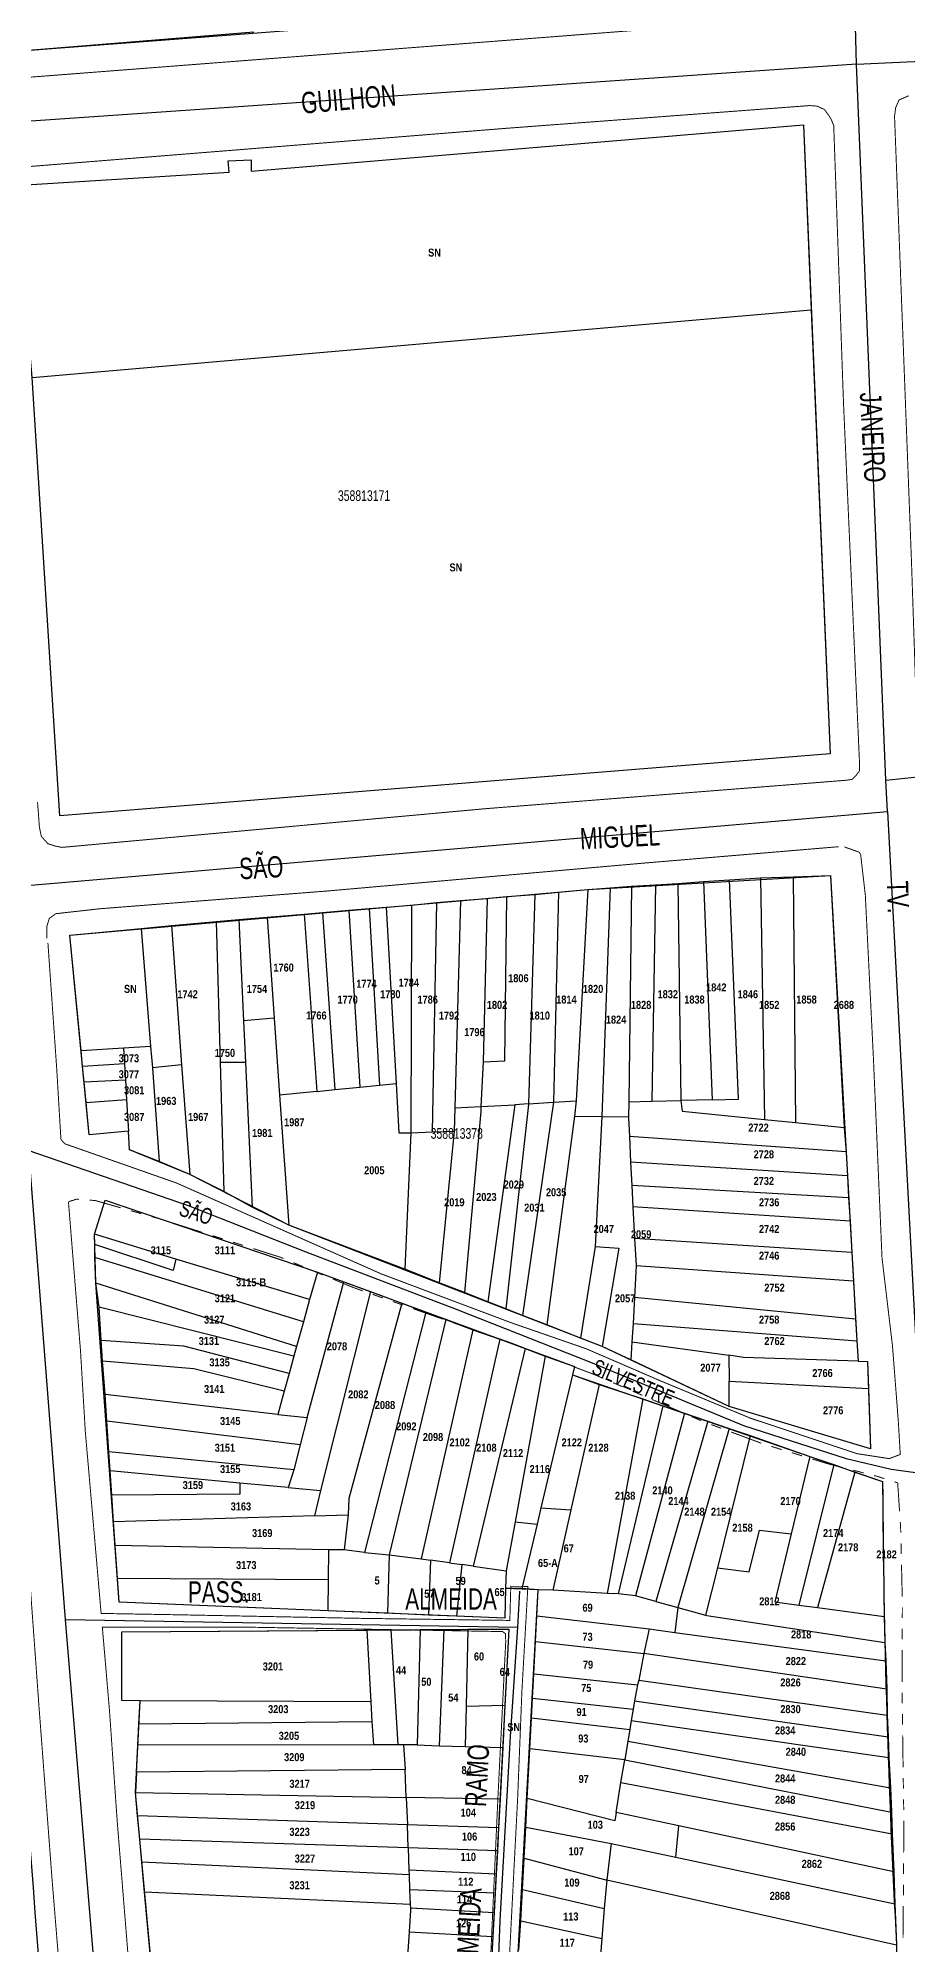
# Model space of a CAD drawing. Extents: x 201676 to 203188, y 4837754 to 4839005.
# Drawn here: x 202650.3 to 202813.3, y 4837949 to 4838306.4 of the extents above; entities that cross this region are included whole.
import ezdxf
from ezdxf.enums import TextEntityAlignment as Align

# ---------------------------------------------------------------- set-up
doc = ezdxf.new("R2010")
doc.units = 0
doc.header["$LTSCALE"] = 1.5
doc.header["$MEASUREMENT"] = 0
doc.linetypes.add('PHANTOMX2', pattern=[5, 2.5, -0.5, 0.5, -0.5, 0.5, -0.5])
doc.linetypes.add('TRACO_25', pattern=[8, 3, -1, 1, -1, 1, -1])
for name, color, linetype in [('CD-MALHA-LOTES', 40, 'CONTINUOUS'), ('CD_TXT_QUADRA', 7, 'CONTINUOUS'), ('RU-QUADRAS', 210, 'CONTINUOUS'), ('SV-EIXO-RUA-N-PAV', 6, 'CONTINUOUS'), ('SV-EIXO-RUA-PAV', 20, 'CONTINUOUS'), ('SV-RUA-NAO-PAV-S-GUIA-C-GUIA', 7, 'PHANTOMX2'), ('SV-RUA-PAVIM-S-GUIA-C-GUIA', 7, 'CONTINUOUS'), ('SV-TXT-RUA-N-PAV-S-GUIA-C-GUIA', 7, 'CONTINUOUS'), ('SV-TXT-RUA-PAV-S-GUIA-C-GUIA', 7, 'CONTINUOUS'), ('Th_NmrPort', 7, 'CONTINUOUS')]:
    doc.layers.add(name, color=color, linetype=linetype)
doc.styles.add('ARIAL', font='ARIAL.TTF')
doc.styles.get("Standard").update_dxf_attribs({"font": 'swisscbo.ttf'})

msp = doc.modelspace()

# ---------------------------------------------------------------- linework, layer by layer
at = {"layer": 'CD-MALHA-LOTES', "linetype": 'Continuous'}
for p, q in [((202690.77, 4838307.49), (202643.88, 4838303.72)), ((202690.22, 4838281.46), (202793.75, 4838290.17)), ((202793.75, 4838290.17), (202795.23, 4838255.46)), ((202646.09, 4838278.75), (202686.15, 4838281.26)), ((202685.96, 4838283.39), (202690.22, 4838283.59)), ((202686.15, 4838281.26), (202685.96, 4838283.39)), ((202690.22, 4838283.59), (202690.22, 4838281.46)), ((202649.2, 4838242.79), (202795.23, 4838255.46)), ((202795.23, 4838255.46), (202798.78, 4838172.27)), ((202654.4, 4838160.66), (202649.2, 4838242.79)), ((202798.78, 4838172.27), (202654.4, 4838160.66)), ((202766, 4838147.71), (202770.19, 4838147.98)), ((202770.19, 4838147.98), (202775.05, 4838148.3)), ((202770.19, 4838147.98), (202770.8, 4838107.28)), ((202775.05, 4838148.3), (202779.91, 4838148.62)), ((202775.05, 4838148.3), (202776.65, 4838107.42)), ((202779.91, 4838148.62), (202785.68, 4838148.99)), ((202781.56, 4838107.52), (202779.91, 4838148.62)), ((202785.68, 4838148.99), (202791.85, 4838149.22)), ((202785.68, 4838148.99), (202786.46, 4838103.73)), ((202791.85, 4838149.22), (202798.81, 4838149.46)), ((202791.85, 4838149.22), (202792.27, 4838103.14)), ((202798.81, 4838149.46), (202801.39, 4838102.22)), ((202724.96, 4838144.36), (202729.5, 4838144.74)), ((202729.5, 4838144.74), (202728.4, 4838105.91)), ((202729.5, 4838144.74), (202734.46, 4838145.13)), ((202734.46, 4838145.13), (202733.73, 4838114.55)), ((202734.46, 4838145.13), (202734.79, 4838145.21)), ((202734.79, 4838145.21), (202738.18, 4838145.51)), ((202737.79, 4838114.71), (202738.18, 4838145.51)), ((202738.18, 4838145.51), (202743.43, 4838145.88)), ((202743.43, 4838145.88), (202742.24, 4838106.67)), ((202743.43, 4838145.88), (202747.84, 4838146.31)), ((202747.84, 4838146.31), (202746.89, 4838106.95)), ((202747.84, 4838146.31), (202753.33, 4838146.85)), ((202753.33, 4838146.85), (202751.16, 4838107.2)), ((202753.33, 4838146.85), (202757.54, 4838147.12)), ((202757.54, 4838147.12), (202755.99, 4838104.27)), ((202757.54, 4838147.12), (202761.52, 4838147.42)), ((202761.52, 4838147.42), (202761, 4838107.05)), ((202761.52, 4838147.42), (202766, 4838147.71)), ((202766, 4838147.71), (202765.31, 4838107.15)), ((202675.29, 4838140.06), (202683.68, 4838140.81)), ((202683.68, 4838140.81), (202687.93, 4838141.19)), ((202683.68, 4838140.81), (202684.45, 4838114.38)), ((202687.93, 4838141.19), (202693.23, 4838141.63)), ((202687.93, 4838141.19), (202688.81, 4838122.22)), ((202693.23, 4838141.63), (202700.2, 4838142.22)), ((202693.23, 4838141.63), (202694.55, 4838122.69)), ((202700.2, 4838142.22), (202703.65, 4838142.52)), ((202700.2, 4838142.22), (202702.57, 4838108.97)), ((202703.65, 4838142.52), (202708.58, 4838142.93)), ((202703.65, 4838142.52), (202705.91, 4838109.32)), ((202708.58, 4838142.93), (202712.39, 4838143.25)), ((202708.58, 4838142.93), (202710.62, 4838109.8)), ((202712.39, 4838143.25), (202715.58, 4838143.52)), ((202712.39, 4838143.25), (202714.3, 4838110.17)), ((202715.58, 4838143.52), (202720.31, 4838143.91)), ((202715.58, 4838143.52), (202717.45, 4838110.49)), ((202720.31, 4838143.91), (202720.2, 4838101.22)), ((202720.31, 4838143.91), (202724.96, 4838144.36)), ((202724.96, 4838144.36), (202724.18, 4838101.41)), ((202656.28, 4838138.29), (202669.62, 4838139.53)), ((202658.36, 4838116.56), (202656.28, 4838138.29)), ((202669.62, 4838139.53), (202675.29, 4838140.06)), ((202669.62, 4838139.53), (202671.39, 4838117.42)), ((202675.29, 4838140.06), (202677.22, 4838113.97)), ((202694.55, 4838122.69), (202688.81, 4838122.22)), ((202688.81, 4838122.22), (202689.18, 4838114.38)), ((202694.55, 4838122.69), (202695.58, 4838108.28)), ((202666.34, 4838117.09), (202658.36, 4838116.56)), ((202658.66, 4838113.65), (202658.36, 4838116.56)), ((202671.39, 4838117.42), (202666.34, 4838117.09)), ((202666.34, 4838117.09), (202666.51, 4838114.16)), ((202671.39, 4838117.42), (202671.74, 4838113.43)), ((202666.51, 4838114.16), (202658.66, 4838113.65)), ((202658.94, 4838110.73), (202658.66, 4838113.65)), ((202666.51, 4838114.16), (202666.69, 4838111.07)), ((202677.22, 4838113.97), (202671.74, 4838113.43)), ((202671.74, 4838113.43), (202673, 4838095.86)), ((202677.22, 4838113.97), (202678.78, 4838093.4)), ((202684.45, 4838114.38), (202685.1, 4838090.22)), ((202689.18, 4838114.38), (202684.45, 4838114.38)), ((202689.18, 4838114.38), (202690.44, 4838087.26)), ((202733.73, 4838114.55), (202733.32, 4838106.17)), ((202733.73, 4838114.55), (202737.79, 4838114.71)), ((202666.69, 4838111.07), (202658.94, 4838110.73)), ((202659.32, 4838106.87), (202658.94, 4838110.73)), ((202666.69, 4838111.07), (202666.9, 4838107.43)), ((202702.57, 4838108.97), (202695.58, 4838108.28)), ((202702.57, 4838108.97), (202705.91, 4838109.32)), ((202705.91, 4838109.32), (202710.62, 4838109.8)), ((202710.62, 4838109.8), (202714.3, 4838110.17)), ((202714.3, 4838110.17), (202717.45, 4838110.49)), ((202717.45, 4838110.49), (202717.94, 4838101.2)), ((202666.9, 4838107.43), (202659.32, 4838106.87)), ((202659.9, 4838100.84), (202659.32, 4838106.87)), ((202666.9, 4838107.43), (202667.24, 4838101.56)), ((202695.58, 4838108.28), (202697.28, 4838083.89)), ((202728.4, 4838105.91), (202728.28, 4838101.51)), ((202728.4, 4838105.91), (202733.32, 4838106.17)), ((202733.27, 4838105.19), (202730.21, 4838071.26)), ((202733.32, 4838106.17), (202733.27, 4838105.19)), ((202733.32, 4838106.17), (202739.64, 4838106.48)), ((202739.64, 4838106.48), (202734.62, 4838069.53)), ((202742.23, 4838106.52), (202737.97, 4838068.22)), ((202742.24, 4838106.67), (202739.64, 4838106.48)), ((202746.89, 4838106.95), (202741.11, 4838066.99)), ((202742.24, 4838106.67), (202742.23, 4838106.52)), ((202742.24, 4838106.67), (202746.89, 4838106.95)), ((202746.89, 4838106.95), (202751.16, 4838107.2)), ((202751.16, 4838107.2), (202750.82, 4838104.36)), ((202761, 4838107.05), (202760.97, 4838104.21)), ((202761, 4838107.05), (202765.31, 4838107.15)), ((202765.31, 4838107.15), (202770.8, 4838107.28)), ((202776.65, 4838107.42), (202770.8, 4838107.28)), ((202770.8, 4838107.28), (202771.02, 4838105.28)), ((202771.02, 4838105.28), (202786.46, 4838103.73)), ((202776.65, 4838107.42), (202781.56, 4838107.52)), ((202667.24, 4838101.56), (202659.9, 4838100.84)), ((202667.44, 4838098), (202667.24, 4838101.56)), ((202724.18, 4838101.41), (202728.28, 4838101.51)), ((202728.28, 4838101.51), (202725.47, 4838073.12)), ((202750.82, 4838104.36), (202745.67, 4838065.2)), ((202750.82, 4838104.36), (202755.99, 4838104.27)), ((202755.99, 4838104.27), (202754.7, 4838079.94)), ((202755.99, 4838104.27), (202760.97, 4838104.21)), ((202760.97, 4838104.21), (202760.97, 4838104.03)), ((202760.97, 4838104.03), (202761.14, 4838100.54)), ((202786.46, 4838103.73), (202792.27, 4838103.14)), ((202792.27, 4838103.14), (202801.39, 4838102.22)), ((202801.39, 4838102.22), (202801.75, 4838097.68)), ((202673, 4838095.86), (202667.44, 4838098)), ((202717.94, 4838101.2), (202720.2, 4838101.22)), ((202720.2, 4838101.22), (202719.03, 4838075.64)), ((202720.2, 4838101.22), (202724.18, 4838101.41)), ((202761.14, 4838100.54), (202761.35, 4838095.69)), ((202801.75, 4838097.68), (202761.14, 4838100.54)), ((202678.78, 4838093.4), (202673, 4838095.86)), ((202761.35, 4838095.69), (202761.59, 4838091.32)), ((202801.99, 4838093.13), (202761.35, 4838095.69)), ((202801.75, 4838097.68), (202801.99, 4838093.13)), ((202685.1, 4838090.22), (202678.78, 4838093.4)), ((202761.59, 4838091.32), (202761.79, 4838087.33)), ((202802.22, 4838089.06), (202761.59, 4838091.32)), ((202801.99, 4838093.13), (202802.22, 4838089.06)), ((202660.86, 4838082.22), (202662.89, 4838088.62)), ((202662.89, 4838088.62), (202702.67, 4838075.1)), ((202690.44, 4838087.26), (202685.1, 4838090.22)), ((202697.28, 4838083.89), (202690.44, 4838087.26)), ((202761.79, 4838087.33), (202762.12, 4838081.44)), ((202802.48, 4838084.65), (202761.79, 4838087.33)), ((202802.22, 4838089.06), (202802.48, 4838084.65)), ((202719.03, 4838075.64), (202697.28, 4838083.89)), ((202802.48, 4838084.65), (202802.8, 4838078.78)), ((202676.15, 4838077.52), (202660.86, 4838082.22)), ((202660.97, 4838080.3), (202660.86, 4838082.22)), ((202660.95, 4838077.87), (202660.97, 4838080.3)), ((202675.63, 4838075.41), (202660.97, 4838080.3)), ((202762.12, 4838081.44), (202762.41, 4838076.37)), ((202802.8, 4838078.78), (202762.12, 4838081.44)), ((202700.07, 4838065.81), (202660.95, 4838077.87)), ((202661.17, 4838073.07), (202660.95, 4838077.87)), ((202676.15, 4838077.52), (202675.63, 4838075.41)), ((202701.18, 4838070), (202676.15, 4838077.52)), ((202754.7, 4838079.94), (202751.98, 4838062.73)), ((202754.7, 4838079.94), (202759.13, 4838079.59)), ((202759.13, 4838079.59), (202756.02, 4838061.14)), ((202802.8, 4838078.78), (202803.12, 4838073.46)), ((202698.74, 4838061.15), (202661.17, 4838073.07)), ((202661.76, 4838068.53), (202661.17, 4838073.07)), ((202700.73, 4838047.84), (202707.63, 4838073.28)), ((202702.67, 4838075.1), (202701.18, 4838070)), ((202702.67, 4838075.1), (202707.63, 4838073.28)), ((202707.63, 4838073.28), (202712.59, 4838071.45)), ((202725.47, 4838073.12), (202719.03, 4838075.64)), ((202730.21, 4838071.26), (202725.47, 4838073.12)), ((202762.41, 4838076.37), (202762.12, 4838070.4)), ((202762.41, 4838076.37), (202803.12, 4838073.46)), ((202803.12, 4838073.46), (202803.48, 4838066.36)), ((202701.18, 4838070), (202700.07, 4838065.81)), ((202712.59, 4838071.45), (202703.26, 4838034.16)), ((202712.59, 4838071.45), (202718.46, 4838069.29)), ((202734.62, 4838069.53), (202730.21, 4838071.26)), ((202737.97, 4838068.22), (202734.62, 4838069.53)), ((202762.12, 4838070.4), (202761.87, 4838065.49)), ((202762.12, 4838070.4), (202803.48, 4838066.36)), ((202698.27, 4838059.33), (202661.76, 4838068.53)), ((202662.12, 4838062.3), (202661.76, 4838068.53)), ((202700.07, 4838065.81), (202698.74, 4838061.15)), ((202718.46, 4838069.29), (202708.57, 4838032.7)), ((202722.98, 4838067.63), (202711.51, 4838022.58)), ((202726.71, 4838066.25), (202716.12, 4838022.11)), ((202718.46, 4838069.29), (202722.98, 4838067.63)), ((202722.98, 4838067.63), (202726.71, 4838066.25)), ((202726.71, 4838066.25), (202731.82, 4838064.32)), ((202741.11, 4838066.99), (202737.97, 4838068.22)), ((202745.67, 4838065.2), (202741.11, 4838066.99)), ((202803.48, 4838066.36), (202803.74, 4838062.25)), ((202677.63, 4838061.21), (202662.12, 4838062.3)), ((202662.37, 4838058.4), (202662.12, 4838062.3)), ((202731.82, 4838064.32), (202722.1, 4838021.37)), ((202736.85, 4838062.52), (202727.45, 4838020.59)), ((202731.82, 4838064.32), (202736.85, 4838062.52)), ((202736.85, 4838062.52), (202741.61, 4838060.77)), ((202751.98, 4838062.73), (202745.67, 4838065.2)), ((202756.02, 4838061.14), (202751.98, 4838062.73)), ((202761.87, 4838065.49), (202761.62, 4838062.04)), ((202761.87, 4838065.49), (202803.74, 4838062.25)), ((202803.74, 4838062.25), (202804.01, 4838058.41)), ((202697.38, 4838056.11), (202677.63, 4838061.21)), ((202698.27, 4838059.33), (202697.38, 4838056.11)), ((202698.74, 4838061.15), (202698.27, 4838059.33)), ((202741.61, 4838060.77), (202731.83, 4838019.98)), ((202745.35, 4838059.36), (202739.7, 4838028.31)), ((202741.61, 4838060.77), (202745.35, 4838059.36)), ((202745.35, 4838059.36), (202750.85, 4838057.41)), ((202761.42, 4838058.69), (202756.02, 4838061.14)), ((202761.62, 4838062.04), (202761.42, 4838058.69)), ((202779.84, 4838049.92), (202761.42, 4838058.69)), ((202761.62, 4838062.04), (202779.77, 4838059.53)), ((202779.77, 4838059.53), (202779.81, 4838054.65)), ((202782.51, 4838059.11), (202779.77, 4838059.53)), ((202804.01, 4838058.41), (202782.51, 4838059.11)), ((202679.51, 4838056.96), (202662.37, 4838058.4)), ((202662.87, 4838052.2), (202662.37, 4838058.4)), ((202696.46, 4838052.81), (202679.51, 4838056.96)), ((202697.38, 4838056.11), (202696.46, 4838052.81)), ((202750.47, 4838055.83), (202744.56, 4838030.92)), ((202750.85, 4838057.41), (202750.47, 4838055.83)), ((202750.47, 4838055.83), (202755.48, 4838054.07)), ((202804.01, 4838058.41), (202805.75, 4838058.33)), ((202805.75, 4838058.33), (202805.93, 4838053.32)), ((202695.23, 4838048.43), (202662.87, 4838052.2)), ((202663.19, 4838047.17), (202662.87, 4838052.2)), ((202696.46, 4838052.81), (202695.23, 4838048.43)), ((202755.48, 4838054.07), (202750.17, 4838030.56)), ((202755.48, 4838054.07), (202763.68, 4838051.38)), ((202779.84, 4838050.08), (202779.81, 4838054.65)), ((202779.81, 4838054.65), (202805.93, 4838053.32)), ((202805.93, 4838053.32), (202806.33, 4838041.99)), ((202695.23, 4838048.43), (202700.73, 4838047.84)), ((202763.68, 4838051.38), (202756.98, 4838014.88)), ((202767.4, 4838050.05), (202759.03, 4838014.81)), ((202771.47, 4838048.67), (202762.27, 4838014.46)), ((202763.68, 4838051.38), (202767.4, 4838050.05)), ((202767.4, 4838050.05), (202771.47, 4838048.67)), ((202771.47, 4838048.67), (202775.85, 4838047.19)), ((202779.84, 4838049.92), (202779.84, 4838050.08)), ((202806.33, 4838041.99), (202779.84, 4838049.92)), ((202699.45, 4838042.75), (202663.19, 4838047.17)), ((202663.56, 4838041.45), (202663.19, 4838047.17)), ((202700.73, 4838047.84), (202699.45, 4838042.75)), ((202775.85, 4838047.19), (202766.11, 4838013.39)), ((202779.86, 4838045.82), (202770.22, 4838012.24)), ((202775.85, 4838047.19), (202779.86, 4838045.82)), ((202783.79, 4838044.49), (202777.62, 4838019.71)), ((202779.86, 4838045.82), (202783.79, 4838044.49)), ((202783.79, 4838044.49), (202794.98, 4838040.58)), ((202698.22, 4838038.07), (202663.56, 4838041.45)), ((202663.84, 4838037.84), (202663.56, 4838041.45)), ((202699.45, 4838042.75), (202698.22, 4838038.07)), ((202688.1, 4838035.58), (202663.84, 4838037.84)), ((202664.14, 4838033.33), (202663.84, 4838037.84)), ((202698.22, 4838038.07), (202697.19, 4838034.73)), ((202794.98, 4838040.58), (202791.46, 4838026.05)), ((202799.42, 4838039.06), (202792.89, 4838012.68)), ((202794.98, 4838040.58), (202799.42, 4838039.06)), ((202803.38, 4838037.64), (202796.42, 4838012.24)), ((202799.42, 4838039.06), (202803.38, 4838037.64)), ((202803.38, 4838037.64), (202808.59, 4838035.84)), ((202697.19, 4838034.73), (202688.1, 4838035.58)), ((202688.1, 4838035.58), (202688.1, 4838033.47)), ((202697.19, 4838034.73), (202703.26, 4838034.16)), ((202703.26, 4838034.16), (202702.1, 4838029.42)), ((202808.59, 4838035.84), (202808.89, 4838010.58)), ((202688.1, 4838033.47), (202664.14, 4838033.33)), ((202664.48, 4838028.28), (202664.14, 4838033.33)), ((202708.57, 4838032.7), (202708.4, 4838029.61)), ((202744.56, 4838030.92), (202743.83, 4838027.85)), ((202744.56, 4838030.92), (202750.17, 4838030.56)), ((202750.17, 4838030.56), (202746.78, 4838015.5)), ((202702.1, 4838029.42), (202664.48, 4838028.28)), ((202664.78, 4838023.85), (202664.48, 4838028.28)), ((202702.1, 4838029.42), (202708.4, 4838029.61)), ((202708.4, 4838029.61), (202707.7, 4838023.05)), ((202739.7, 4838028.31), (202738.04, 4838019.11)), ((202739.7, 4838028.31), (202743.83, 4838027.85)), ((202743.83, 4838027.85), (202740.98, 4838015.83)), ((202783.6, 4838018.94), (202785.52, 4838026.75)), ((202785.52, 4838026.75), (202791.46, 4838026.05)), ((202704.74, 4838023.05), (202664.78, 4838023.85)), ((202665.2, 4838017.7), (202664.78, 4838023.85)), ((202704.74, 4838023.05), (202704.69, 4838017.43)), ((202707.7, 4838023.05), (202704.74, 4838023.05)), ((202711.51, 4838022.58), (202707.7, 4838023.05)), ((202791.46, 4838026.05), (202788.37, 4838013.31)), ((202711.51, 4838022.58), (202716.12, 4838022.11)), ((202716.12, 4838022.11), (202715.78, 4838011.16)), ((202716.12, 4838022.11), (202722.1, 4838021.37)), ((202722.1, 4838021.37), (202723.85, 4838021.09)), ((202723.85, 4838021.09), (202723.46, 4838010.84)), ((202727.45, 4838020.59), (202723.85, 4838021.09)), ((202727.45, 4838020.59), (202729.73, 4838020.28)), ((202729.73, 4838020.28), (202728.74, 4838010.65)), ((202731.83, 4838019.98), (202729.73, 4838020.28)), ((202731.83, 4838019.98), (202738.04, 4838019.11)), ((202777.62, 4838019.71), (202775.42, 4838010.83)), ((202777.62, 4838019.71), (202783.6, 4838018.94)), ((202704.69, 4838017.43), (202665.2, 4838017.7)), ((202665.5, 4838013.24), (202665.2, 4838017.7)), ((202704.69, 4838017.43), (202704.64, 4838011.62)), ((202737.94, 4838015.83), (202737.8, 4838010.23)), ((202738.04, 4838019.11), (202737.94, 4838015.83)), ((202740.98, 4838015.83), (202737.94, 4838015.83)), ((202744.03, 4838015.54), (202740.98, 4838015.83)), ((202704.64, 4838011.62), (202665.5, 4838013.24)), ((202743.78, 4838010.66), (202744.03, 4838015.54)), ((202746.78, 4838015.5), (202744.03, 4838015.54)), ((202756.98, 4838014.88), (202746.78, 4838015.5)), ((202759.03, 4838014.81), (202756.98, 4838014.88)), ((202762.27, 4838014.46), (202759.03, 4838014.81)), ((202766.11, 4838013.39), (202762.27, 4838014.46)), ((202766.11, 4838013.39), (202770.22, 4838012.24)), ((202770.22, 4838012.24), (202769.66, 4838007.54)), ((202770.22, 4838012.24), (202775.42, 4838010.83)), ((202788.37, 4838013.31), (202792.89, 4838012.68)), ((202792.89, 4838012.68), (202796.42, 4838012.24)), ((202796.42, 4838012.24), (202808.89, 4838010.58)), ((202715.78, 4838011.16), (202704.64, 4838011.62)), ((202723.46, 4838010.84), (202715.78, 4838011.16)), ((202728.74, 4838010.65), (202723.46, 4838010.84)), ((202737.8, 4838010.23), (202728.74, 4838010.65)), ((202743.54, 4838005.89), (202743.78, 4838010.66)), ((202743.78, 4838010.66), (202764.82, 4838008.24)), ((202775.42, 4838010.83), (202775.67, 4838010.78)), ((202775.67, 4838010.78), (202809.02, 4838005.66)), ((202808.89, 4838010.58), (202809.02, 4838005.66)), ((202666.01, 4838007.71), (202711.95, 4838008.02)), ((202666.01, 4837994.79), (202666.01, 4838007.71)), ((202711.95, 4838008.02), (202716.46, 4838008.04)), ((202711.95, 4838008.02), (202712.67, 4837994.54)), ((202716.46, 4838008.04), (202721.93, 4838008.11)), ((202717.78, 4837986.53), (202716.46, 4838008.04)), ((202721.93, 4838008.11), (202721.38, 4837986.48)), ((202721.93, 4838008.11), (202726.35, 4838008.15)), ((202726.35, 4838008.15), (202725.5, 4837986.35)), ((202726.35, 4838008.15), (202730.88, 4838008.16)), ((202730.88, 4838008.16), (202730.52, 4837993.76)), ((202730.88, 4838008.16), (202738.56, 4838008.21)), ((202738.56, 4838008.21), (202737.82, 4837993.96)), ((202743.21, 4837999.84), (202743.54, 4838005.89)), ((202743.54, 4838005.89), (202763.82, 4838003.61)), ((202764.82, 4838008.24), (202763.82, 4838003.61)), ((202764.82, 4838008.24), (202769.66, 4838007.54)), ((202769.66, 4838007.54), (202809.2, 4838002.24)), ((202809.02, 4838005.66), (202809.2, 4838002.24)), ((202763.82, 4838003.61), (202762.93, 4837998.6)), ((202809.4, 4837996.92), (202763.82, 4838003.61)), ((202809.2, 4838002.24), (202809.4, 4837996.92)), ((202742.99, 4837995.28), (202743.21, 4837999.84)), ((202743.21, 4837999.84), (202762.66, 4837997.73)), ((202762.93, 4837998.6), (202762.66, 4837997.73)), ((202762.93, 4837998.6), (202809.47, 4837992.06)), ((202669.47, 4837994.77), (202666.01, 4837994.79)), ((202669.21, 4837990.45), (202669.47, 4837994.77)), ((202712.67, 4837994.54), (202669.47, 4837994.77)), ((202712.67, 4837994.54), (202712.89, 4837990.88)), ((202742.79, 4837991.58), (202742.99, 4837995.28)), ((202742.99, 4837995.28), (202761.82, 4837993.22)), ((202762.07, 4837994.73), (202761.82, 4837993.22)), ((202762.66, 4837997.73), (202762.07, 4837994.73)), ((202762.07, 4837994.73), (202809.65, 4837988.02)), ((202809.4, 4837996.92), (202809.47, 4837992.06)), ((202669.21, 4837990.45), (202712.89, 4837990.88)), ((202712.89, 4837990.88), (202713.15, 4837986.52)), ((202730.52, 4837993.76), (202730.33, 4837986.21)), ((202730.52, 4837993.76), (202737.82, 4837993.96)), ((202737.82, 4837993.96), (202737.41, 4837986)), ((202742.47, 4837985.73), (202742.79, 4837991.58)), ((202742.79, 4837991.58), (202761.19, 4837989.39)), ((202761.47, 4837991.07), (202761.19, 4837989.39)), ((202761.82, 4837993.22), (202761.47, 4837991.07)), ((202761.47, 4837991.07), (202809.78, 4837984.11)), ((202809.47, 4837992.06), (202809.65, 4837988.02)), ((202669.01, 4837986.46), (202669.21, 4837990.45)), ((202760.83, 4837987.19), (202760.26, 4837983.72)), ((202761.19, 4837989.39), (202760.83, 4837987.19)), ((202760.83, 4837987.19), (202810.1, 4837978.47)), ((202809.65, 4837988.02), (202809.78, 4837984.11)), ((202668.74, 4837981.38), (202669.01, 4837986.46)), ((202713.15, 4837986.52), (202669.01, 4837986.46)), ((202717.78, 4837986.53), (202713.15, 4837986.52)), ((202717.9, 4837986.53), (202717.78, 4837986.53)), ((202718.8, 4837986.52), (202717.9, 4837986.53)), ((202721.38, 4837986.48), (202718.8, 4837986.52)), ((202718.8, 4837986.52), (202719.13, 4837981.91)), ((202721.38, 4837986.48), (202725.5, 4837986.35)), ((202725.5, 4837986.35), (202730.33, 4837986.21)), ((202730.33, 4837986.21), (202737.41, 4837986)), ((202737.41, 4837986), (202736.92, 4837976.3)), ((202741.97, 4837976.46), (202742.47, 4837985.73)), ((202760.26, 4837983.72), (202742.47, 4837985.73)), ((202759.55, 4837979.47), (202760.26, 4837983.72)), ((202760.26, 4837983.72), (202810.27, 4837973.88)), ((202809.78, 4837984.11), (202810.1, 4837978.47)), ((202668.74, 4837981.38), (202668.57, 4837977.59)), ((202719.13, 4837981.91), (202668.74, 4837981.38)), ((202719.31, 4837976.62), (202719.13, 4837981.91)), ((202668.57, 4837977.59), (202719.31, 4837976.62)), ((202668.97, 4837973.22), (202668.57, 4837977.59)), ((202736.92, 4837976.3), (202719.31, 4837976.62)), ((202719.31, 4837976.62), (202719.53, 4837971.54)), ((202741.71, 4837971.06), (202741.97, 4837976.46)), ((202758.41, 4837972.26), (202741.97, 4837976.46)), ((202758.64, 4837973.83), (202759.55, 4837979.47)), ((202759.55, 4837979.47), (202810.36, 4837969.82)), ((202810.1, 4837978.47), (202810.27, 4837973.88)), ((202669.37, 4837968.8), (202668.97, 4837973.22)), ((202719.53, 4837971.54), (202668.97, 4837973.22)), ((202736.92, 4837976.3), (202736.62, 4837970.97)), ((202758.64, 4837973.83), (202758.41, 4837972.26)), ((202770.39, 4837971.32), (202758.64, 4837973.83)), ((202810.27, 4837973.88), (202810.36, 4837969.82)), ((202736.62, 4837970.97), (202719.53, 4837971.54)), ((202719.69, 4837967.19), (202719.53, 4837971.54)), ((202736.62, 4837970.97), (202736.39, 4837966.66)), ((202741.4, 4837965.26), (202741.71, 4837971.06)), ((202741.71, 4837971.06), (202757.7, 4837968.02)), ((202769.83, 4837965.44), (202770.39, 4837971.32)), ((202810.69, 4837962.69), (202770.39, 4837971.32)), ((202810.36, 4837969.82), (202810.69, 4837962.69)), ((202719.69, 4837967.19), (202669.37, 4837968.8)), ((202669.77, 4837964.52), (202669.37, 4837968.8)), ((202719.69, 4837967.19), (202719.81, 4837963.04)), ((202736.39, 4837966.66), (202719.69, 4837967.19)), ((202736.39, 4837966.66), (202736.16, 4837962.26)), ((202757.7, 4837968.02), (202756.89, 4837961.19)), ((202757.7, 4837968.02), (202769.83, 4837965.44)), ((202719.86, 4837962.17), (202669.77, 4837964.52)), ((202670.26, 4837958.89), (202669.77, 4837964.52)), ((202719.81, 4837963.04), (202719.86, 4837962.17)), ((202736.16, 4837962.26), (202719.81, 4837963.04)), ((202719.86, 4837962.17), (202719.93, 4837959.34)), ((202736.16, 4837962.26), (202735.97, 4837958.69)), ((202741.09, 4837959.39), (202741.4, 4837965.26)), ((202741.4, 4837965.26), (202756.74, 4837961.23)), ((202769.83, 4837965.44), (202810.91, 4837956.7)), ((202810.69, 4837962.69), (202810.91, 4837956.7)), ((202720.04, 4837956.57), (202670.26, 4837958.89)), ((202672.12, 4837938.86), (202670.26, 4837958.89)), ((202719.93, 4837959.34), (202720.04, 4837956.57)), ((202735.97, 4837958.69), (202719.93, 4837959.34)), ((202735.97, 4837958.69), (202735.79, 4837955.07)), ((202740.77, 4837953.51), (202741.09, 4837959.39)), ((202741.09, 4837959.39), (202756.41, 4837955.82)), ((202756.89, 4837961.19), (202756.41, 4837955.82)), ((202756.74, 4837961.23), (202756.89, 4837961.19)), ((202756.89, 4837961.19), (202811.2, 4837949.04)), ((202720.13, 4837955.52), (202719.86, 4837951.43)), ((202720.04, 4837956.57), (202720.11, 4837955.97)), ((202720.11, 4837955.97), (202720.13, 4837955.52)), ((202720.11, 4837955.97), (202735.79, 4837955.07)), ((202735.79, 4837955.07), (202735.55, 4837950.57)), ((202756.41, 4837955.82), (202755.96, 4837950.2)), ((202810.91, 4837956.7), (202811.2, 4837949.04)), ((202719.86, 4837951.43), (202719.38, 4837944.1)), ((202719.86, 4837951.43), (202735.55, 4837950.57)), ((202740.41, 4837948.02), (202740.77, 4837953.51)), ((202740.77, 4837953.51), (202755.96, 4837950.2)), ((202735.55, 4837950.57), (202735.19, 4837943.67)), ((202755.96, 4837950.2), (202755.46, 4837943.91)), ((202811.2, 4837949.04), (202811.1, 4837923.56))]:
    msp.add_line(p, q, dxfattribs=at)
at = {"layer": 'RU-QUADRAS', "color": 6, "linetype": 'Continuous'}
for points in [[(202636.73, 4838405.43), (202687.15, 4838406.17), (202717.79, 4838393.98, 0.011451), (202774.72, 4838357.61), (202774.03, 4838355.8), (202791.97, 4838346.76), (202792.35, 4838333.36), (202793.69, 4838315.21), (202643.88, 4838303.72), (202642.63, 4838326.41), (202638.05, 4838366.74)], [(202566.09, 4837891.32), (202567.6, 4837966.26), (202569.96, 4837981.72), (202580.89, 4838005.34), (202593.19, 4838029.47), (202608.89, 4838063.67), (202622.42, 4838099.04), (202640.03, 4838093.02), (202642.03, 4838043.8, -0.007582), (202654.08, 4837894.31), (202618.14, 4837891.02), (202576.57, 4837890.72)], [(202660.86, 4838082.22), (202662.89, 4838088.62), (202702.67, 4838075.1), (202750.85, 4838057.41), (202750.47, 4838055.83), (202808.59, 4838035.84, 0.012119), (202811.2, 4837949.04), (202811.41, 4837858), (202811.86, 4837835.69), (202675.05, 4837891.94), (202673.54, 4837923.33), (202668.57, 4837977.59), (202669.47, 4837994.77), (202666.01, 4837994.79), (202666.01, 4838007.71), (202738.56, 4838008.21), (202733.3, 4837907.51), (202737.95, 4837905.62), (202744.03, 4838015.54), (202737.94, 4838015.83), (202737.8, 4838010.23), (202665.5, 4838013.24), (202661.17, 4838073.07)]]:
    msp.add_lwpolyline(points, format="xyb", close=True, dxfattribs=at)
for points in [[(202646.09, 4838278.75), (202686.15, 4838281.26), (202685.96, 4838283.39), (202690.22, 4838283.59), (202690.22, 4838281.46), (202793.75, 4838290.17), (202798.78, 4838172.27), (202654.41, 4838160.66), (202649.2, 4838242.79)], [(202656.28, 4838138.29), (202753.33, 4838146.85), (202798.81, 4838149.46), (202803.74, 4838062.25), (202804.01, 4838058.41), (202805.75, 4838058.33), (202806.33, 4838041.99), (202779.82, 4838049.92), (202756.02, 4838061.14), (202697.28, 4838083.89), (202678.78, 4838093.4), (202667.44, 4838098), (202667.24, 4838101.56), (202659.9, 4838100.84)]]:
    msp.add_lwpolyline(points, close=True, dxfattribs=at)
at = {"layer": 'SV-EIXO-RUA-N-PAV'}
for points in [[(202803.72, 4838301.55), (202882.04, 4838305.13), (202931.49, 4838305.41), (202975.25, 4838305.89), (202984.08, 4838305.98), (202991.48, 4838305.95), (202998.46, 4838305.37)], [(202809.18, 4838167.29), (202821.08, 4838168.58), (202845.54, 4838168.9), (202879.96, 4838170.19), (202911.82, 4838172.76), (202913.27, 4838172.93), (202939.81, 4838175.98), (202966.2, 4838180.16), (202983.35, 4838182), (202996.86, 4838183.4), (203015.93, 4838185.28), (203033.61, 4838184.56), (203046.97, 4838183.84), (203063.21, 4838181.49), (203069.5, 4838181.6), (203083.42, 4838181.85), (203101.28, 4838183.11), (203103.89, 4838183.02), (203116.54, 4838182.57)], [(202809.5, 4838161.44), (202816.16, 4838037.38), (202818.17, 4837978.49), (202818.17, 4837947.25), (202818.17, 4837940.72), (202818.17, 4837917.27), (202820.26, 4837877.3), (202821.89, 4837823.33), (202826.67, 4837758.68), (202826.66, 4837758.36)], [(202529.72, 4838140.19), (202542.16, 4838133.04), (202568.55, 4838124.59), (202572.34, 4838123.39), (202621.19, 4838107.53), (202648.56, 4838097.88), (202678.43, 4838087.61), (202700.52, 4838078.9), (202728.67, 4838068.17), (202753.87, 4838058.21), (202782.49, 4838046.39), (202801.78, 4838040.17), (202810.19, 4838038.19), (202816.16, 4838037.38)]]:
    msp.add_lwpolyline(points, dxfattribs=at)
at = {"layer": 'SV-EIXO-RUA-PAV'}
for points in [[(202665.84, 4837885.15), (202655.43, 4838009.97), (202648.56, 4838097.88), (202645.32, 4838147.35), (202645.14, 4838150.17), (202635.33, 4838289.9), (202625.34, 4838408.09), (202624.12, 4838420.52), (202618.17, 4838503.84), (202614.15, 4838560.23), (202605.04, 4838673.59), (202599.43, 4838745.74)], [(202809.5, 4838161.44), (202809.18, 4838167.29), (202803.72, 4838301.55), (202802.53, 4838346.63), (202791.27, 4838567.9), (202785.75, 4838684.36), (202784.76, 4838703.41), (202782.05, 4838745.74)], [(202803.72, 4838301.55), (202635.33, 4838289.9), (202619.97, 4838290.43), (202521.94, 4838283.17), (202483.76, 4838281.46), (202445.49, 4838278.25), (202369.77, 4838271.37), (202318.41, 4838267.69)], [(202645.32, 4838147.35), (202809.5, 4838161.44)], [(202735.23, 4837908.85), (202736.93, 4837953.58), (202738.88, 4837988.09), (202740.24, 4838008.55), (202740.58, 4838015.32)], [(202655.43, 4838009.97), (202740.24, 4838008.55)]]:
    msp.add_lwpolyline(points, dxfattribs=at)
at = {"layer": 'SV-RUA-NAO-PAV-S-GUIA-C-GUIA', "const_width": 0.18}
for points in [[(202811.68, 4838294.83), (202813.52, 4838295.61)], [(202657.53, 4838088.79), (202656.07, 4838088.32)], [(202657.99, 4838088.74), (202657.53, 4838088.79)], [(202660.97, 4838088.54), (202659.98, 4838088.59)], [(202660.98, 4838088.54), (202660.97, 4838088.54)], [(202665.79, 4838087.17), (202660.98, 4838088.54)], [(202669.64, 4838086.08), (202667.71, 4838086.62)], [(202673.28, 4838085.04), (202671.56, 4838085.53)], [(202673.48, 4838084.98), (202673.28, 4838085.04)], [(202681.11, 4838082.55), (202675.39, 4838084.37)], [(202684.92, 4838081.34), (202683.01, 4838081.94)], [(202688.73, 4838080.12), (202686.82, 4838080.73)], [(202695.73, 4838077.9), (202690.64, 4838079.52)], [(202696.33, 4838077.65), (202695.73, 4838077.9)], [(202700.03, 4838076.11), (202698.18, 4838076.88)], [(202703.72, 4838074.57), (202701.87, 4838075.34)], [(202709.27, 4838072.27), (202705.57, 4838073.81)], [(202710.2, 4838071.94), (202709.27, 4838072.27)], [(202711.15, 4838071.6), (202710.2, 4838071.94)], [(202714.92, 4838070.27), (202713.03, 4838070.94)], [(202718.69, 4838068.93), (202716.8, 4838069.6)], [(202723.6, 4838067.2), (202720.57, 4838068.27)], [(202724.35, 4838066.94), (202723.6, 4838067.2)], [(202726.23, 4838066.28), (202724.35, 4838066.94)], [(202730.01, 4838064.96), (202728.12, 4838065.62)], [(202733.79, 4838063.65), (202731.9, 4838064.3)], [(202738.86, 4838061.88), (202735.68, 4838062.99)], [(202739.45, 4838061.65), (202738.86, 4838061.88)], [(202741.32, 4838060.94), (202739.45, 4838061.65)], [(202745.06, 4838059.52), (202743.19, 4838060.23)], [(202748.8, 4838058.1), (202746.93, 4838058.81)], [(202754.57, 4838055.91), (202750.67, 4838057.39)], [(202755.33, 4838055.58), (202754.57, 4838055.91)], [(202756.24, 4838055.18), (202755.33, 4838055.58)], [(202759.92, 4838053.6), (202758.08, 4838054.39)], [(202763.59, 4838052.01), (202761.75, 4838052.8)], [(202770.93, 4838048.84), (202765.42, 4838051.22)], [(202774.6, 4838047.25), (202772.77, 4838048.04)], [(202778.34, 4838045.84), (202776.47, 4838046.53)], [(202785.84, 4838043.04), (202780.22, 4838045.14)], [(202789.66, 4838041.85), (202787.75, 4838042.44)], [(202793.48, 4838040.68), (202791.57, 4838041.27)], [(202798.6, 4838039.11), (202795.4, 4838040.09)], [(202799.23, 4838038.95), (202798.6, 4838039.11)], [(202801.17, 4838038.46), (202799.23, 4838038.95)], [(202805.04, 4838037.48), (202803.11, 4838037.97)], [(202807.63, 4838036.82), (202806.98, 4838036.98)], [(202807.95, 4838036.72), (202807.63, 4838036.82)], [(202808.9, 4838036.41), (202807.95, 4838036.72)], [(202811.42, 4838035.6), (202810.8, 4838035.8)], [(202811.44, 4838035.25), (202811.42, 4838035.6)], [(202811.77, 4838030.26), (202811.44, 4838035.25)], [(202811.97, 4838027.11), (202811.9, 4838028.27)], [(202811.99, 4838026.27), (202811.97, 4838027.11)], [(202812.09, 4838022.27), (202812.04, 4838024.27)], [(202812.27, 4838014.27), (202812.13, 4838020.27)], [(202812.28, 4838010.27), (202812.29, 4838012.27)], [(202812.26, 4838006.27), (202812.27, 4838008.27)], [(202812.24, 4838002.93), (202812.25, 4838004.27)], [(202812.25, 4838002.27), (202812.24, 4838002.93)], [(202812.26, 4837998.27), (202812.25, 4838002.27)], [(202812.28, 4837994.27), (202812.27, 4837996.27)], [(202812.33, 4837990.27), (202812.3, 4837992.27)], [(202812.43, 4837982.45), (202812.35, 4837988.27)], [(202812.43, 4837982.27), (202812.43, 4837982.45)], [(202812.49, 4837978.28), (202812.46, 4837980.28)], [(202812.55, 4837974.28), (202812.52, 4837976.28)], [(202812.54, 4837966.28), (202812.57, 4837972.28)], [(202812.52, 4837962.28), (202812.53, 4837964.28)], [(202812.48, 4837958.28), (202812.5, 4837960.28)], [(202812.41, 4837950.28), (202812.47, 4837956.28)]]:
    msp.add_lwpolyline(points, dxfattribs=at)
at = {"layer": 'SV-RUA-NAO-PAV-S-GUIA-C-GUIA', "linetype": 'TRACO_25', "const_width": 0.18, "flags": 128}
msp.add_lwpolyline([(202805.35, 4838145.8), (202806.87, 4838115.19), (202808.47, 4838078.02), (202808.48, 4838077.76), (202810.44, 4838061.31), (202811.53, 4838047.24), (202811.9, 4838040.94), (202809.85, 4838040.15), (202803.81, 4838041.08), (202783.85, 4838047.72), (202767.15, 4838054.65), (202753, 4838060.76), (202739.04, 4838065.6), (202714.65, 4838074.77), (202707.57, 4838077.91), (202676.27, 4838091.81), (202655.33, 4838099.16)], dxfattribs=at)
at = {"layer": 'SV-RUA-PAVIM-S-GUIA-C-GUIA', "const_width": 0.18}
for points in [[(202640.88, 4838298.47), (202794.37, 4838310.34)], [(202738.18, 4838289.51), (202794.94, 4838293.76)], [(202794.94, 4838293.76), (202796.28, 4838293.67)], [(202796.28, 4838293.67), (202797.71, 4838293.01)], [(202797.71, 4838293.01), (202798.45, 4838291.98)], [(202798.45, 4838291.98), (202798.9, 4838291.3)], [(202798.9, 4838291.3), (202799.43, 4838290.03)], [(202645.87, 4838282.11), (202738.18, 4838289.51)], [(202799.43, 4838290.03), (202801.27, 4838237.79)], [(202801.27, 4838237.79), (202804.25, 4838170.85)], [(202804.25, 4838170.85), (202804.29, 4838169.76)], [(202804.29, 4838169.76), (202804.25, 4838169.02)], [(202801.52, 4838167.28), (202734.24, 4838161.98)], [(202802.89, 4838167.46), (202801.52, 4838167.28)], [(202803.65, 4838168.26), (202802.89, 4838167.46)], [(202804.25, 4838169.02), (202803.65, 4838168.26)], [(202653.59, 4838154.95), (202652.16, 4838155.41), (202650.92, 4838156.78), (202650.56, 4838158.56), (202650.44, 4838160.2), (202650.33, 4838161.7), (202650.21, 4838163.2)], [(202734.24, 4838161.98), (202654.79, 4838154.72)], [(202654.79, 4838154.72), (202653.59, 4838154.95)], [(202763.46, 4838151.74), (202704.57, 4838146.55)], [(202800.36, 4838154.85), (202763.46, 4838151.74)], [(202804.14, 4838153.84), (202801.43, 4838154.81)], [(202804.47, 4838153.43), (202804.14, 4838153.84)], [(202805.35, 4838145.8), (202804.47, 4838153.43)], [(202704.57, 4838146.55), (202661.81, 4838143.21)], [(202653.63, 4838142.29), (202652.42, 4838141.4), (202651.97, 4838139.94), (202651.95, 4838137.67)], [(202661.81, 4838143.21), (202653.63, 4838142.29)], [(202652.16, 4838136.78), (202653.79, 4838113.51)], [(202653.79, 4838113.51), (202654.6, 4838099.98)], [(202654.6, 4838099.98), (202655.33, 4838099.16)], [(202648.29, 4838023.96), (202650.47, 4837993.9)], [(202650.47, 4837993.9), (202652.94, 4837961.24)], [(202652.94, 4837961.24), (202655.42, 4837930.89)]]:
    msp.add_lwpolyline(points, dxfattribs=at)
at = {"layer": 'SV-RUA-PAVIM-S-GUIA-C-GUIA', "linetype": 'Continuous', "const_width": 0.18, "flags": 128}
for points in [[(202811.68, 4838294.83), (202811.03, 4838293.35), (202810.83, 4838291.71), (202814.01, 4838208.1), (202815.24, 4838171.04), (202815.82, 4838170.47)], [(202656.01, 4838088.28), (202656.85, 4838077.86), (202658.26, 4838060.45), (202659.17, 4838045.18), (202660.91, 4838025.24), (202662.13, 4838011.14), (202676.77, 4838010.88), (202711.15, 4838010.21), (202738.73, 4838009.83), (202738.91, 4838016.22), (202742.11, 4838016.21), (202741, 4837996.78), (202740.19, 4837976.45), (202736.67, 4837908.34)], [(202734.68, 4837936.72), (202736.5, 4837976.67), (202737.96, 4838005.84), (202737.91, 4838007.33), (202737.37, 4838007.74), (202689.05, 4838008.57), (202662.36, 4838008.54), (202662.6, 4838005.75), (202663.68, 4837993.16), (202665.17, 4837971.87), (202667.32, 4837945.29)]]:
    msp.add_lwpolyline(points, dxfattribs=at)

# ---------------------------------------------------------------- texts
at = {"layer": 'CD_TXT_QUADRA', "linetype": 'Continuous', "style": 'ARIAL', "width": 0.7}
for s, p in [('358813171', (202706.51, 4838219.65)), ('358813378', (202723.89, 4838100.1))]:
    msp.add_text(s, height=2, dxfattribs=at).set_placement(p)
at = {"layer": 'SV-TXT-RUA-N-PAV-S-GUIA-C-GUIA', "style": 'ARIAL', "width": 0.7}
for s, height, rotation, p in [('TV.', 4, 272, (202809.37, 4838148.4)), ('SÃO', 3, 342, (202676.53, 4838085.8)), ('SILVESTRE', 3, 337, (202753.85, 4838056.16)), ('PASS.             ALMEIDA              RAMO', 4, 87, (202731.23, 4837916.85))]:
    msp.add_text(s, height=height, rotation=rotation, dxfattribs=at).set_placement(p)
for s, p in [('PASS.', (202678.4, 4838013.15)), (' ALMEIDA', (202718.04, 4838011.84))]:
    msp.add_text(s, height=4, dxfattribs=at).set_placement(p)
at = {"layer": 'SV-TXT-RUA-PAV-S-GUIA-C-GUIA', "style": 'ARIAL', "width": 0.7}
for s, rotation, p in [('GUILHON', 5, (202699.8, 4838292.22)), ('JANEIRO', 273, (202804.32, 4838239.93)), ('MIGUEL', 3, (202751.98, 4838154.33)), ('SÃO', 3, (202688.12, 4838148.72))]:
    msp.add_text(s, height=4, rotation=rotation, dxfattribs=at).set_placement(p)
at = {"layer": 'Th_NmrPort', "color": 1}
for s, p in [('SN', (202723.42, 4838266.2)), ('SN', (202727.42, 4838207.2)), ('1760', (202694.42, 4838132.2)), ('1784', (202717.88, 4838129.37)), ('1806', (202738.42, 4838130.2)), ('SN', (202666.42, 4838128.2)), ('1742', (202676.42, 4838127.2)), ('1754', (202689.42, 4838128.2)), ('1770', (202706.42, 4838126.2)), ('1774', (202709.95, 4838129.15)), ('1780', (202714.42, 4838127.2)), ('1786', (202721.42, 4838126.2)), ('1814', (202747.42, 4838126.2)), ('1820', (202752.42, 4838128.2)), ('1832', (202766.42, 4838127.2)), ('1838', (202771.42, 4838126.2)), ('1842', (202775.51, 4838128.48)), ('1846', (202781.42, 4838127.2)), ('1858', (202792.42, 4838126.2)), ('1766', (202700.56, 4838123.22)), ('1792', (202725.42, 4838123.2)), ('1802', (202734.42, 4838125.2)), ('1810', (202742.42, 4838123.2)), ('1824', (202756.73, 4838122.44)), ('1828', (202761.42, 4838125.2)), ('1852', (202785.42, 4838125.2)), ('2688', (202799.42, 4838125.2)), ('1796', (202730.18, 4838120.09)), ('3073', (202665.42, 4838115.2)), ('1750', (202683.42, 4838116.2)), ('3077', (202665.42, 4838112.2)), ('3081', (202666.42, 4838109.2)), ('1963', (202672.42, 4838107.2)), ('3087', (202666.42, 4838104.2)), ('1967', (202678.42, 4838104.2)), ('1981', (202690.42, 4838101.2)), ('1987', (202696.42, 4838103.2)), ('2722', (202783.42, 4838102.2)), ('2728', (202784.42, 4838097.2)), ('2005', (202711.42, 4838094.2)), ('2029', (202737.56, 4838091.53)), ('2035', (202745.49, 4838090.08)), ('2732', (202784.42, 4838092.2)), ('2019', (202726.42, 4838088.2)), ('2023', (202732.42, 4838089.2)), ('2031', (202741.42, 4838087.2)), ('2736', (202785.42, 4838088.2)), ('2047', (202754.42, 4838083.2)), ('2742', (202785.42, 4838083.2)), ('2059', (202761.42, 4838082.2)), ('3115', (202671.42, 4838079.2)), ('3111', (202683.42, 4838079.2)), ('2746', (202785.42, 4838078.2)), ('3115-B', (202687.42, 4838073.2)), ('2752', (202786.42, 4838072.2)), ('3121', (202683.42, 4838070.2)), ('2057', (202758.42, 4838070.2)), ('3127', (202681.42, 4838066.2)), ('2758', (202785.42, 4838066.2)), ('3131', (202680.42, 4838062.2)), ('2762', (202786.42, 4838062.2)), ('3135', (202682.42, 4838058.2)), ('2078', (202704.42, 4838061.2)), ('2077', (202774.42, 4838057.2)), ('2766', (202795.42, 4838056.2)), ('3141', (202681.42, 4838053.2)), ('2082', (202708.42, 4838052.2)), ('3145', (202684.42, 4838047.2)), ('2088', (202713.42, 4838050.2)), ('2776', (202797.42, 4838049.2)), ('2092', (202717.42, 4838046.2)), ('2098', (202722.42, 4838044.2)), ('3151', (202683.42, 4838042.2)), ('2102', (202727.42, 4838043.2)), ('2108', (202732.42, 4838042.2)), ('2112', (202737.42, 4838041.2)), ('2122', (202748.42, 4838043.2)), ('2128', (202753.42, 4838042.2)), ('3155', (202684.42, 4838038.2)), ('2116', (202742.42, 4838038.2)), ('3159', (202677.42, 4838035.2)), ('2138', (202758.42, 4838033.2)), ('2140', (202765.42, 4838034.2)), ('3163', (202686.42, 4838031.2)), ('2144', (202768.42, 4838032.2)), ('2148', (202771.42, 4838030.2)), ('2154', (202776.42, 4838030.2)), ('2170', (202789.42, 4838032.2)), ('3169', (202690.42, 4838026.2)), ('2158', (202780.42, 4838027.2)), ('2174', (202797.42, 4838026.2)), ('67', (202748.81, 4838023.33)), ('2178', (202800.22, 4838023.52)), ('2182', (202807.42, 4838022.2)), ('3173', (202687.42, 4838020.2)), ('65-A', (202744, 4838020.6)), ('5', (202713.38, 4838017.31)), ('59', (202728.55, 4838017.23)), ('65', (202735.85, 4838015.14)), ('3181', (202688.42, 4838014.2)), ('57', (202722.69, 4838014.82)), ('69', (202752.34, 4838012.21)), ('2812', (202785.47, 4838013.41)), ('73', (202752.34, 4838006.76)), ('2818', (202791.42, 4838007.2)), ('3201', (202692.42, 4838001.2)), ('60', (202732, 4838003.07)), ('79', (202752.43, 4838001.54)), ('2822', (202790.42, 4838002.2)), ('44', (202717.39, 4838000.49)), ('50', (202722.13, 4837998.33)), ('64', (202736.82, 4838000.18)), ('75', (202752.1, 4837997.17)), ('2826', (202789.42, 4837998.2)), ('54', (202727.18, 4837995.36)), ('3203', (202693.42, 4837993.2)), ('91', (202751.22, 4837992.67)), ('2830', (202789.42, 4837993.2)), ('3205', (202695.42, 4837988.2)), ('SN', (202738.26, 4837989.82)), ('93', (202751.54, 4837987.7)), ('2834', (202788.42, 4837989.2)), ('3209', (202696.42, 4837984.2)), ('2840', (202790.42, 4837985.2)), ('3217', (202697.42, 4837979.2)), ('84', (202729.67, 4837981.76)), ('97', (202751.62, 4837980.11)), ('2844', (202788.42, 4837980.2)), ('2848', (202788.42, 4837976.2)), ('3219', (202698.42, 4837975.2)), ('104', (202729.51, 4837973.81)), ('3223', (202697.42, 4837970.2)), ('106', (202729.75, 4837969.32)), ('103', (202753.31, 4837971.53)), ('2856', (202788.42, 4837971.2)), ('3227', (202698.42, 4837965.2)), ('110', (202729.51, 4837965.51)), ('107', (202749.74, 4837966.55)), ('2862', (202793.42, 4837964.2)), ('3231', (202697.42, 4837960.2)), ('112', (202729.03, 4837960.85)), ('109', (202748.93, 4837960.69)), ('2868', (202787.42, 4837958.2)), ('114', (202728.79, 4837957.56)), ('113', (202748.72, 4837954.33)), ('126', (202728.63, 4837953.07)), ('117', (202748.05, 4837949.41))]:
    msp.add_text(s, height=1.5, dxfattribs=at).set_placement(p, align=Align.MIDDLE_LEFT)

doc.saveas('drawing.dxf')
